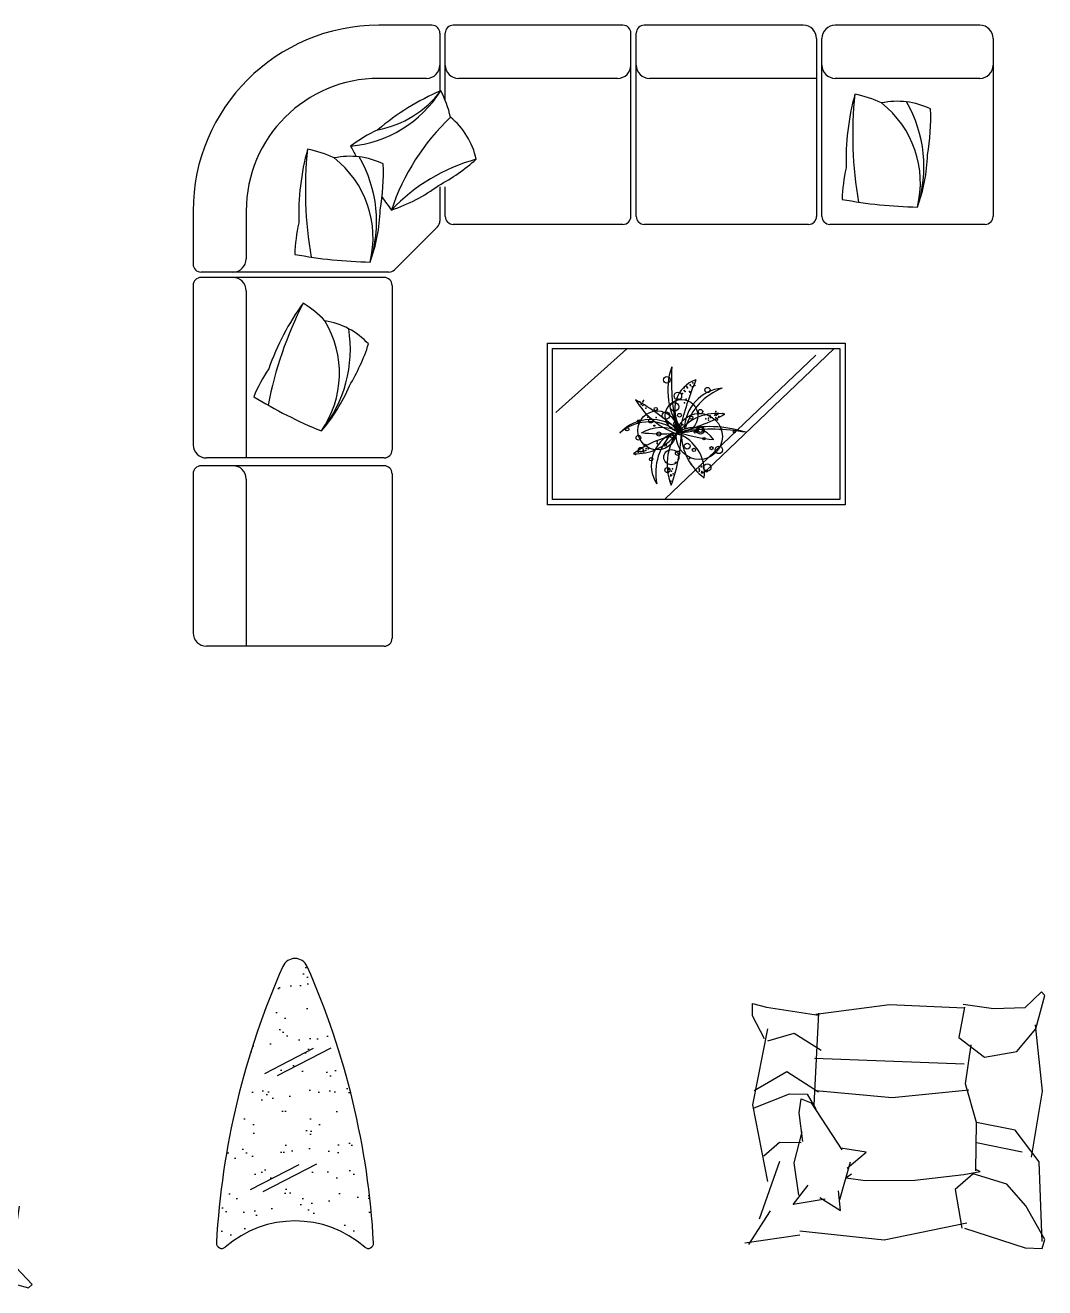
# Model space of a CAD drawing. Header units: inches. Extents: x 10.1 to 52.6, y 12.1 to 36.9.
# Drawn here: x 21.605 to 25.448, y 23.426 to 28.182 of the extents above; entities that cross this region are included whole.
import ezdxf

# ---------------------------------------------------------------- set-up
doc = ezdxf.new("R2010")
doc.units = ezdxf.units.IN
doc.header["$MEASUREMENT"] = 0
doc.layers.add('02', color=2, linetype='Continuous')
doc.layers.add('8', color=8, linetype='Continuous')

msp = doc.modelspace()

# ---------------------------------------------------------------- hatches: boundary and pattern name
at = {"layer": '8'}
h = msp.add_hatch(dxfattribs=at)
h.set_pattern_fill('AR-SAND', color=256, scale=0.08, style=0)
h.set_pattern_definition([(37.5, (-9.54946, -2.45553), (-0.00503947, 0.1541459), [0, -0.1216, 0, -0.136, 0, -0.13]), (7.5, (-9.54946, -2.45553), (0.1415821, 0.2257717), [0, -0.0656, 0, -0.1096, 0, -0.042]), (327.5, (-9.64786, -2.45553), (0.24913135, 0.00045272), [0, -0.04, 0, -0.144, 0, -0.188]), (317.5, (-9.64786, -2.45553), (0.2404901, 0.070214), [0, -0.02, 0, -0.0944, 0, -0.108])])
h.paths.add_polyline_path([(22.6222, 24.7346, 0.09992), (22.3261, 23.5946, 0.657291), (22.3593, 23.5787, -0.374791), (22.8851, 23.5787, 0.657291), (22.9182, 23.5946, 0.09992)])

# ---------------------------------------------------------------- linework, layer by layer
at = {"layer": '02'}
for p, q in [((23.1383, 28.1816), (22.9383, 28.1816)), ((23.8583, 28.1816), (23.2183, 28.1816)), ((24.5383, 28.1816), (23.9383, 28.1816)), ((25.2038, 28.1816), (24.6583, 28.1816)), ((23.1683, 28.1516), (23.1683, 27.9329)), ((23.1883, 27.8993), (23.1883, 28.1516)), ((23.8883, 27.4616), (23.8883, 28.1516)), ((23.9083, 27.4616), (23.9083, 28.1516)), ((24.5883, 28.1316), (24.5883, 27.4616)), ((24.6083, 27.4616), (24.6083, 28.1316)), ((25.2538, 28.1316), (25.2538, 27.4616)), ((23.1183, 27.9816), (22.9383, 27.9816)), ((23.8383, 27.9816), (23.2383, 27.9816)), ((24.5883, 27.9816), (23.9583, 27.9816)), ((25.2038, 27.9816), (24.6583, 27.9816)), ((23.1683, 27.5727), (23.1683, 27.444)), ((23.1883, 27.4616), (23.1883, 27.5731)), ((22.2383, 27.4816), (22.2383, 27.2816)), ((22.4383, 27.4816), (22.4383, 27.3016)), ((23.1595, 27.4228), (22.9971, 27.2604)), ((23.8583, 27.4316), (23.2183, 27.4316)), ((24.5583, 27.4316), (23.9383, 27.4316)), ((25.2238, 27.4316), (24.6383, 27.4316)), ((22.9759, 27.2516), (22.2683, 27.2516)), ((22.9583, 27.2316), (22.2683, 27.2316)), ((22.2383, 27.2016), (22.2383, 26.6016)), ((22.4383, 27.1816), (22.4383, 26.5516)), ((22.9883, 27.2016), (22.9883, 26.5816)), ((23.5734, 26.9843), (24.6961, 26.9843)), ((23.5734, 26.3751), (23.5734, 26.9843)), ((24.6961, 26.9843), (24.6961, 26.3751)), ((23.5934, 26.9643), (24.6761, 26.9643)), ((23.5934, 26.3951), (23.5934, 26.9643)), ((23.8729, 26.9626), (23.605, 26.7229)), ((24.5856, 26.9394), (24.0173, 26.3971)), ((24.6532, 26.9626), (24.1733, 26.5041)), ((24.6761, 26.9643), (24.6761, 26.3951)), ((22.9583, 26.5516), (22.2883, 26.5516)), ((22.2383, 26.4923), (22.2383, 25.8923)), ((22.9583, 26.5223), (22.2683, 26.5223)), ((22.9883, 26.4923), (22.9883, 25.8723)), ((22.4383, 26.4723), (22.4383, 25.8423)), ((24.6761, 26.3951), (23.5934, 26.3951)), ((24.6961, 26.3751), (23.5734, 26.3751)), ((22.9583, 25.8423), (22.2883, 25.8423)), ((24.5791, 24.1143), (24.5966, 24.4606)), ((22.5082, 24.2334), (22.6917, 24.3277)), ((22.5564, 24.2254), (22.7579, 24.3294)), ((24.5802, 24.2905), (25.1443, 24.2695)), ((25.1888, 23.8668), (25.1916, 24.0484)), ((25.1916, 23.9727), (25.3629, 23.9374)), ((22.4545, 23.7963), (22.638, 23.8906)), ((22.5027, 23.7882), (22.7042, 23.8922)), ((24.3736, 23.6852), (24.4492, 23.9021)), ((24.6765, 23.7584), (24.7166, 23.9003)), ((25.1989, 23.8668), (25.1889, 23.8711)), ((24.5, 23.7396), (24.5561, 23.8119)), ((24.4996, 23.7407), (24.6205, 23.7608)), ((24.3333, 23.5893), (24.414, 23.7155)), ((24.3182, 23.5944), (24.5248, 23.6247)), ((25.4456, 23.577), (25.4456, 23.577))]:
    msp.add_line(p, q, dxfattribs=at)
for points in [[(25.1463, 24.4821), (25.1246, 24.3679), (25.2206, 24.294), (25.343, 24.3162), (25.4152, 24.4011), (25.4484, 24.5267), (25.4366, 24.54), (25.3726, 24.4802), (25.2552, 24.4762), (25.1412, 24.4922)], [(25.3982, 23.9172), (25.4392, 24.1659), (25.4133, 24.4166)], [(24.5853, 24.1694), (24.8726, 24.1428), (25.1617, 24.1711)], [(25.4385, 23.5994), (25.4269, 23.8995), (25.3367, 24.0193), (25.1916, 24.0484)], [(24.7032, 23.8762), (24.775, 23.9361), (24.6791, 23.9511)], [(24.7196, 23.8535), (24.6992, 23.8394), (24.7716, 23.8293), (24.9589, 23.8313), (25.1438, 23.853), (25.2051, 23.8635), (25.1989, 23.8668)], [(25.1463, 23.6499), (25.374, 23.576), (25.4384, 23.5739), (25.4482, 23.6077), (25.3764, 23.7342), (25.3059, 23.8163), (25.1783, 23.8554), (25.1112, 23.7954), (25.1362, 23.6499)], [(24.6004, 23.7659), (24.6778, 23.7168), (24.6709, 23.7911)], [(21.5736, 23.7278), (21.4594, 23.7495), (21.3854, 23.6535), (21.4076, 23.5311), (21.4925, 23.4589), (21.6181, 23.4258), (21.6315, 23.4376), (21.5717, 23.5015), (21.5676, 23.6189), (21.5837, 23.7329)], [(24.5248, 23.6398), (24.8424, 23.6063), (25.1546, 23.6701)]]:
    msp.add_lwpolyline(points, dxfattribs=at)
at = {"layer": '02', "extrusion": (0, 0, -1)}
for points in [[(-24.3918, 24.3631), (-24.3462, 24.4499), (-24.347, 24.4966), (-24.3999, 24.4825), (-24.5957, 24.4524)], [(-24.5853, 24.4569), (-24.8632, 24.4922), (-25.145, 24.4802)], [(-24.4039, 23.8264), (-24.3479, 24.1145), (-24.4039, 24.4014)], [(-24.4039, 24.356), (-24.504, 24.3842), (-24.6054, 24.3207)], [(-25.1916, 24.0484), (-25.1497, 24.1943), (-25.1715, 24.3409)], [(-24.3535, 24.1694), (-24.476, 24.2406), (-24.5953, 24.1644)], [(-24.3535, 24.1038), (-24.486, 24.1565), (-24.5522, 24.1549), (-24.5853, 24.0988)], [(-24.5366, 23.977), (-24.5225, 24.0844), (-24.5301, 24.1379), (-24.5677, 24.1223), (-24.6831, 23.9454)], [(-24.3888, 23.9223), (-24.4489, 23.9744), (-24.5298, 23.9727)], [(-24.5214, 23.7744), (-24.5032, 23.8958), (-24.5338, 24.013)]]:
    msp.add_lwpolyline(points, dxfattribs=at)
at = {"layer": '02'}
for centre, radius in [((24.0238, 26.8457), 0.0124), ((24.0653, 26.785), 0.0143), ((24.1769, 26.8077), 0.00979), ((23.988, 26.6554), 0.0736), ((23.9819, 26.7358), 0.00619), ((24.0793, 26.7102), 0.0615), ((24.0526, 26.7441), 0.0158), ((24.1503, 26.7263), 0.00807), ((23.9182, 26.6902), 0.00554), ((23.9633, 26.6912), 0.00783), ((24.0206, 26.7115), 0.0139), ((24.0572, 26.6813), 0.00706), ((24.1463, 26.6324), 0.0868), ((24.0716, 26.7124), 0.00706), ((24.1164, 26.7035), 0.00587), ((23.8747, 26.6594), 0.00619), ((23.9168, 26.6276), 0.00876), ((23.9766, 26.6733), 0.00196), ((23.9936, 26.6416), 0.00783), ((24.0424, 26.6346), 0.00706), ((24.0627, 26.6636), 0.00807), ((24.0825, 26.6769), 0.00196), ((24.1309, 26.6484), 0.00392), ((24.1507, 26.6558), 0.0143), ((24.1507, 26.6578), 0.00999), ((24.2783, 26.65), 0.00438), ((23.9256, 26.5823), 0.00876), ((23.9417, 26.5996), 0.00392), ((24.0181, 26.5999), 0.00438), ((24.1004, 26.5962), 0.0111), ((24.1256, 26.5819), 0.00619), ((24.1637, 26.6242), 0.00392), ((24.1923, 26.5883), 0.00587), ((24.2196, 26.5818), 0.0139), ((23.9646, 26.547), 0.00619), ((24.0407, 26.5544), 0.0285), ((24.0645, 26.5695), 0.00807), ((24.0259, 26.5057), 0.00979), ((24.1763, 26.5153), 0.0138), ((24.1733, 26.5026), 0.00438)]:
    msp.add_circle(centre, radius, dxfattribs=at)
for centre, radius, start, end in [((22.9383, 27.4816), 0.7, 90, 180), ((23.1383, 28.1516), 0.03, 0, 90), ((23.2183, 28.1516), 0.03, 90, 180), ((23.8583, 28.1516), 0.03, 0, 90), ((23.9383, 28.1516), 0.03, 90, 180), ((24.5383, 28.1316), 0.05, 0, 90), ((24.6583, 28.1316), 0.05, 90, 180), ((25.2038, 28.1316), 0.05, 0, 90), ((23.1183, 28.0316), 0.05, 270, 0), ((23.2383, 28.0316), 0.05, 180, 270), ((23.8383, 28.0316), 0.05, 270, 0), ((23.9583, 28.0316), 0.05, 180, 270), ((24.6583, 28.0316), 0.05, 180, 270), ((25.2038, 28.0316), 0.05, 270, 0), ((22.9383, 27.4816), 0.5, 90, 180), ((22.7897, 28.1765), 0.4524, 275.3391, 327.6895), ((22.8617, 28.1713), 0.3903, 280.6986, 322.6864), ((23.5373, 27.0771), 0.9321, 113.0642, 130.3209), ((22.7816, 27.7354), 0.4384, 13.2034, 27.0362), ((25.6314, 27.6748), 0.9321, 164.6278, 181.8845), ((26.1655, 27.7676), 1.4412, 173.853, 190.082), ((24.6459, 27.4922), 0.4384, 64.767, 78.5998), ((24.8924, 27.609), 0.286, 64.0418, 102.0262), ((24.5977, 27.5878), 0.3819, 346.1849, 52.0017), ((24.5061, 27.6485), 0.4868, 341.81, 30.1351), ((23.8045, 27.2103), 0.8638, 133.6306, 161.4288), ((23.0263, 27.615), 0.286, 12.4782, 50.4625), ((24.2281, 27.83), 0.7904, 350.0607, 2.6202), ((23.1847, 27.2567), 0.5872, 115.259, 126.9351), ((23.5683, 27.4677), 0.9321, 164.6278, 181.8845), ((24.1024, 27.5605), 1.4412, 173.853, 190.082), ((22.5829, 27.2851), 0.4384, 64.767, 78.5998), ((22.8293, 27.4019), 0.286, 64.0418, 102.0262), ((22.5346, 27.3807), 0.3819, 346.1849, 52.0017), ((24.3853, 28.5494), 1.7581, 207.9248, 209.3793), ((22.443, 27.4414), 0.4868, 341.81, 30.1351), ((24.377, 27.7129), 0.6299, 339.9163, 358.2487), ((22.165, 27.6229), 0.7904, 350.0607, 2.6202), ((23.4896, 27.0058), 0.6958, 105.336, 136.4193), ((22.7865, 28.2728), 0.7904, 298.4971, 311.0566), ((25.2715, 27.5103), 0.5872, 166.8226, 178.4988), ((22.7873, 28.0833), 0.6299, 288.3527, 306.6851), ((24.3853, 28.5494), 1.7581, 215.2966, 217.2418), ((25.0052, 29.2543), 1.7581, 259.4884, 268.8054), ((22.3139, 27.5058), 0.6299, 339.9163, 358.2487), ((23.1383, 27.444), 0.03, 315, 0), ((23.2183, 27.4616), 0.03, 180, 270), ((23.8583, 27.4616), 0.03, 270, 0), ((23.9383, 27.4616), 0.03, 180, 270), ((24.5583, 27.4616), 0.03, 270, 0), ((24.6383, 27.4616), 0.03, 180, 270), ((25.2238, 27.4616), 0.03, 270, 0), ((23.2084, 27.3032), 0.5872, 166.8226, 178.4988), ((22.3883, 27.3016), 0.05, 270, 0), ((22.9422, 29.0472), 1.7581, 259.4884, 268.8054), ((22.2683, 27.2816), 0.03, 180, 270), ((22.9759, 27.2816), 0.03, 270, 315), ((22.2683, 27.2016), 0.03, 90, 180), ((22.3883, 27.1816), 0.05, 0, 90), ((22.9583, 27.2016), 0.03, 0, 90), ((23.9363, 26.4788), 1.4412, 152.9163, 169.1452), ((23.4043, 26.583), 0.9321, 143.691, 160.9477), ((22.4187, 26.7646), 0.4384, 43.8303, 57.6631), ((22.4078, 26.8711), 0.3819, 325.2482, 31.0649), ((22.6906, 26.7856), 0.286, 43.105, 81.0894), ((22.344, 26.9606), 0.4868, 320.8733, 9.1984), ((22.1492, 27.2295), 0.7904, 329.124, 341.6834), ((23.0094, 26.558), 0.5872, 145.8859, 157.562), ((24.2856, 26.8081), 0.2585, 160.3329, 217.3136), ((24.9682, 26.849), 0.9271, 177.1475, 190.6665), ((22.2464, 27.0668), 0.6299, 318.9795, 337.312), ((24.1722, 26.7339), 0.1188, 109.1376, 215.2298), ((25.2615, 26.3779), 1.2215, 157.4595, 166.5399), ((23.3839, 28.282), 1.7581, 238.5517, 247.8687), ((24.2473, 26.658), 0.1573, 95.3803, 179.6171), ((24.3161, 26.5985), 0.2317, 111.1258, 163.3505), ((23.5472, 26.113), 0.7494, 45.7408, 61.374), ((24.1583, 26.9183), 0.2921, 210.338, 252.4023), ((23.9645, 26.5338), 0.1626, 48.4843, 136.7463), ((23.9586, 26.5159), 0.1715, 59.7338, 130.8433), ((23.8934, 27.3465), 0.7201, 283.4004, 298.9665), ((24.2115, 26.5398), 0.1793, 80.1459, 145.2589), ((23.9039, 26.7658), 0.1987, 268.2502, 320.0436), ((24.1312, 26.2545), 0.3902, 100.4864, 126.7199), ((24.0061, 26.5059), 0.16, 65.6068, 119.6293), ((24.0036, 27.307), 0.6643, 263.5501, 282.2739), ((24.0952, 26.5237), 0.13, 111.9501, 212.569), ((24.1974, 26.4941), 0.2156, 134.3553, 190.7888), ((24.2381, 26.528), 0.2131, 138.5198, 201.8676), ((23.4576, 26.662), 0.6206, 339.8864, 359.3886), ((24.065, 26.6306), 0.0116, 53.0517, 138.6988), ((24.0682, 26.6552), 0.00576, 129.9253, 250.2213), ((24.2362, 27.1225), 0.5023, 250.2213, 265.965), ((24.071, 26.643), 0.00322, 252.4023, 338.2052), ((24.1183, 26.5674), 0.0976, 33.4236, 115.5376), ((24.2897, 26.6481), 0.2119, 181.7196, 233.8975), ((24.1829, 26.2118), 0.4577, 72.4367, 103.2273), ((24.0071, 26.4964), 0.1589, 352.9246, 62.8115), ((24.1896, 25.9201), 0.7398, 79.7646, 97.7462), ((22.2883, 26.6016), 0.05, 180, 270), ((22.9583, 26.5816), 0.03, 270, 0), ((22.2683, 26.4923), 0.03, 90, 180), ((22.3883, 26.4723), 0.05, 0, 90), ((22.9583, 26.4923), 0.03, 0, 90), ((22.2883, 25.8923), 0.05, 180, 270), ((22.9583, 25.8723), 0.03, 270, 0), ((25.298, 23.4313), 2.9764, 156.1193, 176.8419), ((22.6222, 24.616), 0.05, 23.8807, 156.1193), ((19.9463, 23.4313), 2.9764, 3.1581, 23.8807), ((22.6222, 23.2773), 0.4, 48.9089, 131.0911), ((22.3461, 23.5938), 0.02, 175.8722, 311.0911), ((22.8982, 23.5938), 0.02, 228.9089, 4.1278)]:
    msp.add_arc(centre, radius, start, end, dxfattribs=at)
for p in [(24.1113, 26.8271), (24.1132, 26.8251), (24.1213, 26.8347), (24.1289, 26.8247), (24.0734, 26.7985), (24.0831, 26.7944), (24.0893, 26.806), (24.0895, 26.8158), (24.0931, 26.802), (24.0994, 26.8195), (24.1012, 26.8155), (24.1088, 26.8016), (24.1107, 26.7996), (24.119, 26.8191), (23.9159, 26.7647), (23.9217, 26.7626), (23.9274, 26.7527), (23.9275, 26.7566), (23.931, 26.737), (23.9332, 26.7487), (23.9335, 26.7624), (23.9356, 26.7682), (23.9447, 26.7386), (24.067, 26.7732), (24.0902, 26.759), (24.0964, 26.7725), (23.918, 26.6804), (23.9518, 26.7052), (23.9832, 26.7045), (24.1601, 26.7261), (24.1712, 26.6984), (24.1809, 26.6943), (24.1811, 26.7021), (24.1871, 26.7098), (24.189, 26.7039), (24.2049, 26.7134), (24.2069, 26.7172), (24.2086, 26.7035), (24.2091, 26.727), (24.2107, 26.7132), (24.2143, 26.6955), (24.2147, 26.7171), (24.2187, 26.719), (24.2204, 26.7072), (24.2344, 26.7186), (24.1471, 26.6696), (23.9454, 26.5878), (23.9532, 26.5857), (23.9869, 26.6065), (23.9871, 26.6123), (23.9907, 26.6005), (24.0207, 26.6292), (23.9057, 26.5651), (23.9156, 26.5728), (23.9255, 26.5765), (23.9255, 26.5745), (23.9372, 26.5742), (23.9374, 26.5801), (23.9452, 26.58), (24.1092, 26.549), (24.0297, 26.4998), (24.0299, 26.5076), (24.0415, 26.5015), (24.0456, 26.5112), (24.0472, 26.4916), (24.0551, 26.4973), (24.0559, 26.5345), (24.1147, 26.5312), (24.1454, 26.5012), (24.1456, 26.511), (24.1458, 26.5188), (24.1474, 26.505), (24.1536, 26.5186), (24.155, 26.4951), (24.1552, 26.501), (24.1556, 26.5205), (24.157, 26.495), (24.161, 26.4969), (24.0372, 26.4839), (24.0387, 26.4643), (24.0392, 26.4878), (24.0411, 26.4858)]:
    msp.add_point(p, dxfattribs=at)

doc.saveas('drawing.dxf')
